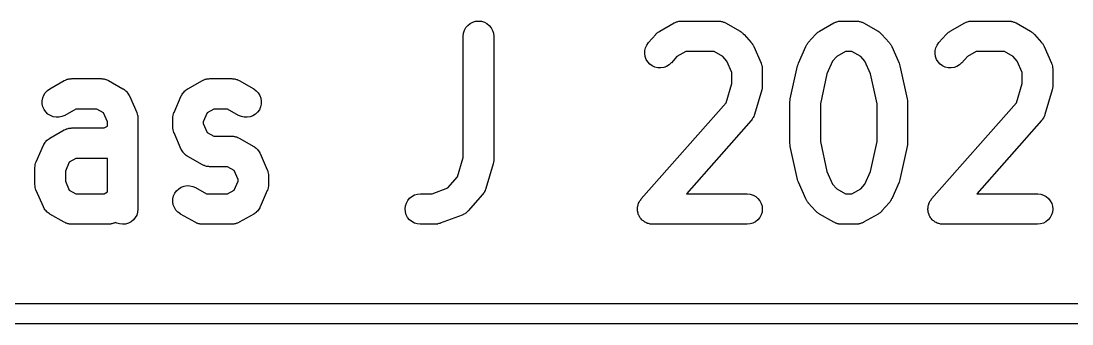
# Model space of a CAD drawing. Extents: x 70 to 232, y -98 to -51.
# Drawn here: x 142.57 to 152.91, y -97.9 to -94.92 of the extents above; entities that cross this region are included whole.
import ezdxf

# ---------------------------------------------------------------- set-up
doc = ezdxf.new("R2010")
doc.units = 0
doc.layers.add('BLACK', color=7, linetype='CONTINUOUS')

msp = doc.modelspace()

# ---------------------------------------------------------------- linework, layer by layer
at = {"layer": 'BLACK', "linetype": 'CONTINUOUS'}
for p, q in [((146.925, -95.0379), (146.934, -95.01)), ((146.934, -95.01), (146.948, -94.9843)), ((146.948, -94.9843), (146.966, -94.9619)), ((146.966, -94.9619), (146.989, -94.9435)), ((146.989, -94.9435), (147.015, -94.93)), ((147.015, -94.93), (147.043, -94.9217)), ((147.043, -94.9217), (147.072, -94.9191)), ((147.072, -94.9191), (147.102, -94.9221)), ((147.102, -94.9221), (147.13, -94.9308)), ((147.13, -94.9308), (147.155, -94.9447)), ((147.155, -94.9447), (147.178, -94.9634)), ((147.178, -94.9634), (147.196, -94.986)), ((147.196, -94.986), (147.21, -95.0119)), ((147.21, -95.0119), (147.219, -95.0399)), ((148.847, -95.0248), (148.855, -95.0195)), ((148.855, -95.0195), (148.997, -94.9385)), ((148.997, -94.9385), (148.999, -94.9375)), ((148.999, -94.9375), (149.007, -94.9343)), ((149.007, -94.9343), (149.014, -94.9304)), ((149.014, -94.9304), (149.02, -94.9285)), ((149.02, -94.9285), (149.026, -94.926)), ((149.026, -94.926), (149.034, -94.9243)), ((149.034, -94.9243), (149.042, -94.9219)), ((149.042, -94.9219), (149.049, -94.9213)), ((149.049, -94.9213), (149.055, -94.92)), ((149.055, -94.92), (149.063, -94.9199)), ((149.063, -94.9199), (149.071, -94.919)), ((149.071, -94.919), (149.429, -94.919)), ((149.429, -94.919), (149.431, -94.9191)), ((149.431, -94.9191), (149.439, -94.92)), ((149.439, -94.92), (149.447, -94.9202)), ((149.447, -94.9202), (149.453, -94.9216)), ((149.453, -94.9216), (149.46, -94.9223)), ((149.46, -94.9223), (149.468, -94.9248)), ((149.468, -94.9248), (149.476, -94.9267)), ((149.476, -94.9267), (149.482, -94.9292)), ((149.482, -94.9292), (149.488, -94.9312)), ((149.488, -94.9312), (149.495, -94.9352)), ((149.495, -94.9352), (149.503, -94.9385)), ((149.503, -94.9385), (149.645, -95.0195)), ((149.645, -95.0195), (149.647, -95.0205)), ((150.419, -95.0248), (150.426, -95.0195)), ((150.426, -95.0195), (150.569, -94.9385)), ((150.569, -94.9385), (150.571, -94.9375)), ((150.571, -94.9375), (150.578, -94.9343)), ((150.578, -94.9343), (150.586, -94.9304)), ((150.586, -94.9304), (150.592, -94.9285)), ((150.592, -94.9285), (150.598, -94.926)), ((150.598, -94.926), (150.606, -94.9243)), ((150.606, -94.9243), (150.614, -94.9219)), ((150.614, -94.9219), (150.62, -94.9213)), ((150.62, -94.9213), (150.626, -94.92)), ((150.626, -94.92), (150.635, -94.9199)), ((150.635, -94.9199), (150.643, -94.919)), ((150.643, -94.919), (150.786, -94.919)), ((150.786, -94.919), (150.788, -94.9191)), ((150.788, -94.9191), (150.796, -94.92)), ((150.796, -94.92), (150.804, -94.9202)), ((150.804, -94.9202), (150.811, -94.9216)), ((150.811, -94.9216), (150.817, -94.9223)), ((150.817, -94.9223), (150.825, -94.9248)), ((150.825, -94.9248), (150.833, -94.9267)), ((150.833, -94.9267), (150.839, -94.9292)), ((150.839, -94.9292), (150.845, -94.9312)), ((150.845, -94.9312), (150.852, -94.9352)), ((150.852, -94.9352), (150.86, -94.9385)), ((150.86, -94.9385), (151.003, -95.0195)), ((151.003, -95.0195), (151.004, -95.0205)), ((151.704, -95.0248), (151.712, -95.0195)), ((151.712, -95.0195), (151.855, -94.9385)), ((151.855, -94.9385), (151.856, -94.9375)), ((151.856, -94.9375), (151.864, -94.9343)), ((151.864, -94.9343), (151.871, -94.9304)), ((151.871, -94.9304), (151.878, -94.9285)), ((151.878, -94.9285), (151.883, -94.926)), ((151.883, -94.926), (151.891, -94.9243)), ((151.891, -94.9243), (151.899, -94.9219)), ((151.899, -94.9219), (151.906, -94.9213)), ((151.906, -94.9213), (151.912, -94.92)), ((151.912, -94.92), (151.92, -94.9199)), ((151.92, -94.9199), (151.929, -94.919)), ((151.929, -94.919), (152.286, -94.919)), ((152.286, -94.919), (152.288, -94.9191)), ((152.288, -94.9191), (152.296, -94.92)), ((152.296, -94.92), (152.304, -94.9202)), ((152.304, -94.9202), (152.311, -94.9216)), ((152.311, -94.9216), (152.317, -94.9223)), ((152.317, -94.9223), (152.325, -94.9248)), ((152.325, -94.9248), (152.333, -94.9267)), ((152.333, -94.9267), (152.339, -94.9292)), ((152.339, -94.9292), (152.345, -94.9312)), ((152.345, -94.9312), (152.352, -94.9352)), ((152.352, -94.9352), (152.36, -94.9385)), ((152.36, -94.9385), (152.503, -95.0195)), ((152.503, -95.0195), (152.504, -95.0205)), ((146.921, -95.067), (146.925, -95.0379)), ((146.921, -95.069), (146.921, -95.067)), ((146.921, -96.2617), (146.921, -95.069)), ((147.219, -95.0399), (147.221, -95.069)), ((147.221, -95.069), (147.221, -96.2833)), ((148.745, -95.1317), (148.816, -95.0508)), ((148.816, -95.0508), (148.817, -95.0492)), ((148.817, -95.0492), (148.824, -95.043)), ((148.824, -95.043), (148.831, -95.0363)), ((148.831, -95.0363), (148.835, -95.0332)), ((148.835, -95.0332), (148.839, -95.0295)), ((148.839, -95.0295), (148.847, -95.0248)), ((149.647, -95.0205), (149.655, -95.0259)), ((149.655, -95.0259), (149.662, -95.0308)), ((149.662, -95.0308), (149.666, -95.0345)), ((149.666, -95.0345), (149.671, -95.0377)), ((149.671, -95.0377), (149.677, -95.0445)), ((149.677, -95.0445), (149.684, -95.0508)), ((149.684, -95.0508), (149.755, -95.1317)), ((150.316, -95.1317), (150.388, -95.0508)), ((150.388, -95.0508), (150.389, -95.0492)), ((150.389, -95.0492), (150.396, -95.043)), ((150.396, -95.043), (150.402, -95.0363)), ((150.402, -95.0363), (150.407, -95.0332)), ((150.407, -95.0332), (150.411, -95.0295)), ((150.411, -95.0295), (150.419, -95.0248)), ((151.004, -95.0205), (151.012, -95.0259)), ((151.012, -95.0259), (151.02, -95.0308)), ((151.02, -95.0308), (151.024, -95.0345)), ((151.024, -95.0345), (151.028, -95.0377)), ((151.028, -95.0377), (151.034, -95.0445)), ((151.034, -95.0445), (151.041, -95.0508)), ((151.041, -95.0508), (151.112, -95.1317)), ((151.602, -95.1317), (151.673, -95.0508)), ((151.673, -95.0508), (151.675, -95.0492)), ((151.675, -95.0492), (151.681, -95.043)), ((151.681, -95.043), (151.688, -95.0363)), ((151.688, -95.0363), (151.692, -95.0332)), ((151.692, -95.0332), (151.696, -95.0295)), ((151.696, -95.0295), (151.704, -95.0248)), ((152.504, -95.0205), (152.512, -95.0259)), ((152.512, -95.0259), (152.52, -95.0308)), ((152.52, -95.0308), (152.524, -95.0345)), ((152.524, -95.0345), (152.528, -95.0377)), ((152.528, -95.0377), (152.534, -95.0445)), ((152.534, -95.0445), (152.541, -95.0508)), ((152.541, -95.0508), (152.612, -95.1317)), ((148.707, -95.2398), (148.709, -95.2105)), ((148.709, -95.2105), (148.715, -95.1821)), ((148.715, -95.1821), (148.728, -95.1554)), ((148.728, -95.1554), (148.745, -95.1317)), ((149.111, -95.219), (149.024, -95.2681)), ((149.389, -95.219), (149.111, -95.219)), ((149.476, -95.2681), (149.389, -95.219)), ((149.755, -95.1317), (149.757, -95.1333)), ((149.757, -95.1333), (149.761, -95.1393)), ((149.761, -95.1393), (149.766, -95.1449)), ((149.766, -95.1449), (149.769, -95.1513)), ((149.769, -95.1513), (149.774, -95.1573)), ((149.774, -95.1573), (149.776, -95.164)), ((149.776, -95.164), (149.78, -95.1704)), ((149.78, -95.1704), (149.852, -95.3323)), ((150.22, -95.3323), (150.291, -95.1704)), ((150.291, -95.1704), (150.292, -95.1685)), ((150.292, -95.1685), (150.296, -95.1621)), ((150.296, -95.1621), (150.299, -95.1554)), ((150.299, -95.1554), (150.303, -95.1495)), ((150.303, -95.1495), (150.307, -95.1432)), ((150.307, -95.1432), (150.312, -95.1377)), ((150.312, -95.1377), (150.316, -95.1317)), ((150.682, -95.219), (150.596, -95.2681)), ((150.746, -95.219), (150.682, -95.219)), ((150.833, -95.2681), (150.746, -95.219)), ((151.112, -95.1317), (151.114, -95.1333)), ((151.114, -95.1333), (151.118, -95.1393)), ((151.118, -95.1393), (151.123, -95.1449)), ((151.123, -95.1449), (151.126, -95.1513)), ((151.126, -95.1513), (151.131, -95.1573)), ((151.131, -95.1573), (151.134, -95.164)), ((151.134, -95.164), (151.137, -95.1704)), ((151.137, -95.1704), (151.209, -95.3323)), ((151.565, -95.2398), (151.566, -95.2105)), ((151.566, -95.2105), (151.572, -95.1821)), ((151.572, -95.1821), (151.585, -95.1554)), ((151.585, -95.1554), (151.602, -95.1317)), ((151.968, -95.219), (151.882, -95.2681)), ((152.246, -95.219), (151.968, -95.219)), ((152.333, -95.2681), (152.246, -95.219)), ((152.612, -95.1317), (152.614, -95.1333)), ((152.614, -95.1333), (152.618, -95.1393)), ((152.618, -95.1393), (152.623, -95.1449)), ((152.623, -95.1449), (152.626, -95.1513)), ((152.626, -95.1513), (152.631, -95.1573)), ((152.631, -95.1573), (152.634, -95.164)), ((152.634, -95.164), (152.637, -95.1704)), ((152.637, -95.1704), (152.709, -95.3323)), ((148.712, -95.2687), (148.707, -95.2398)), ((148.722, -95.2962), (148.712, -95.2687)), ((148.737, -95.3212), (148.722, -95.2962)), ((148.757, -95.3427), (148.737, -95.3212)), ((149.024, -95.2681), (148.97, -95.3302)), ((149.515, -95.3128), (149.476, -95.2681)), ((149.564, -95.4245), (149.515, -95.3128)), ((150.556, -95.3128), (150.5, -95.4397)), ((150.596, -95.2681), (150.556, -95.3128)), ((150.872, -95.3128), (150.833, -95.2681)), ((150.928, -95.4397), (150.872, -95.3128)), ((151.569, -95.2687), (151.565, -95.2398)), ((151.579, -95.2962), (151.569, -95.2687)), ((151.594, -95.3212), (151.579, -95.2962)), ((151.614, -95.3427), (151.594, -95.3212)), ((151.882, -95.2681), (151.827, -95.3302)), ((152.372, -95.3128), (152.333, -95.2681)), ((152.421, -95.4245), (152.372, -95.3128)), ((148.781, -95.36), (148.757, -95.3427)), ((148.807, -95.3724), (148.781, -95.36)), ((148.836, -95.3794), (148.807, -95.3724)), ((148.865, -95.3807), (148.836, -95.3794)), ((148.894, -95.3764), (148.865, -95.3807)), ((148.921, -95.3665), (148.894, -95.3764)), ((148.947, -95.3514), (148.921, -95.3665)), ((148.968, -95.3318), (148.947, -95.3514)), ((148.97, -95.3302), (148.968, -95.3318)), ((149.564, -95.5332), (149.564, -95.4245)), ((149.852, -95.3323), (149.852, -95.3342)), ((149.852, -95.3342), (149.853, -95.335)), ((149.853, -95.335), (149.853, -95.3357)), ((149.853, -95.3357), (149.857, -95.3489)), ((149.857, -95.3489), (149.861, -95.3622)), ((149.861, -95.3622), (149.861, -95.363)), ((149.861, -95.363), (149.861, -95.3637)), ((149.861, -95.3637), (149.863, -95.3775)), ((149.863, -95.3775), (149.864, -95.3913)), ((149.864, -95.3913), (149.864, -95.3921)), ((149.864, -95.3921), (149.864, -95.3929)), ((149.864, -95.3929), (149.864, -95.5548)), ((150.139, -95.6844), (150.211, -95.3605)), ((150.211, -95.3585), (150.216, -95.3455)), ((150.211, -95.3601), (150.211, -95.3585)), ((150.211, -95.3605), (150.211, -95.3601)), ((150.211, -95.3601), (150.211, -95.3601)), ((150.211, -95.3601), (150.211, -95.3601)), ((150.216, -95.3455), (150.22, -95.3323)), ((151.209, -95.3323), (151.209, -95.3327)), ((151.209, -95.3327), (151.209, -95.3327)), ((151.209, -95.3327), (151.209, -95.3327)), ((151.209, -95.3327), (151.209, -95.3342)), ((151.209, -95.3342), (151.214, -95.3474)), ((151.214, -95.3474), (151.218, -95.3605)), ((151.218, -95.3605), (151.289, -95.6844)), ((151.638, -95.36), (151.614, -95.3427)), ((151.664, -95.3724), (151.638, -95.36)), ((151.693, -95.3794), (151.664, -95.3724)), ((151.722, -95.3807), (151.693, -95.3794)), ((151.751, -95.3764), (151.722, -95.3807)), ((151.779, -95.3665), (151.751, -95.3764)), ((151.804, -95.3514), (151.779, -95.3665)), ((151.825, -95.3318), (151.804, -95.3514)), ((151.827, -95.3302), (151.825, -95.3318)), ((152.421, -95.5332), (152.421, -95.4245)), ((152.709, -95.3323), (152.709, -95.3342)), ((152.709, -95.3342), (152.71, -95.335)), ((152.71, -95.335), (152.71, -95.3357)), ((152.71, -95.3357), (152.714, -95.3489)), ((152.714, -95.3489), (152.718, -95.3622)), ((152.718, -95.3622), (152.718, -95.363)), ((152.718, -95.363), (152.719, -95.3637)), ((152.719, -95.3637), (152.72, -95.3775)), ((152.72, -95.3775), (152.721, -95.3913)), ((152.721, -95.3913), (152.721, -95.3921)), ((152.721, -95.3921), (152.721, -95.3929)), ((152.721, -95.3929), (152.721, -95.5548)), ((142.855, -95.5862), (142.997, -95.5052)), ((142.997, -95.5052), (142.999, -95.5042)), ((142.999, -95.5042), (143.007, -95.5009)), ((143.007, -95.5009), (143.014, -95.497)), ((143.014, -95.497), (143.02, -95.4952)), ((143.02, -95.4952), (143.026, -95.4927)), ((143.026, -95.4927), (143.034, -95.491)), ((143.034, -95.491), (143.042, -95.4886)), ((143.042, -95.4886), (143.049, -95.4879)), ((143.049, -95.4879), (143.055, -95.4866)), ((143.055, -95.4866), (143.063, -95.4865)), ((143.063, -95.4865), (143.071, -95.4857)), ((143.071, -95.4857), (143.357, -95.4857)), ((143.357, -95.4857), (143.359, -95.4857)), ((143.359, -95.4857), (143.367, -95.4867)), ((143.367, -95.4867), (143.376, -95.4869)), ((143.376, -95.4869), (143.382, -95.4883)), ((143.382, -95.4883), (143.388, -95.489)), ((143.388, -95.489), (143.396, -95.4915)), ((143.396, -95.4915), (143.404, -95.4933)), ((143.404, -95.4933), (143.41, -95.4959)), ((143.41, -95.4959), (143.416, -95.4978)), ((143.416, -95.4978), (143.424, -95.5018)), ((143.424, -95.5018), (143.431, -95.5052)), ((143.431, -95.5052), (143.574, -95.5862)), ((144.212, -95.5862), (144.355, -95.5052)), ((144.355, -95.5052), (144.356, -95.5042)), ((144.356, -95.5042), (144.364, -95.5009)), ((144.364, -95.5009), (144.371, -95.497)), ((144.371, -95.497), (144.378, -95.4952)), ((144.378, -95.4952), (144.383, -95.4927)), ((144.383, -95.4927), (144.391, -95.491)), ((144.391, -95.491), (144.399, -95.4886)), ((144.399, -95.4886), (144.406, -95.4879)), ((144.406, -95.4879), (144.412, -95.4866)), ((144.412, -95.4866), (144.42, -95.4865)), ((144.42, -95.4865), (144.429, -95.4857)), ((144.429, -95.4857), (144.643, -95.4857)), ((144.643, -95.4857), (144.645, -95.4857)), ((144.645, -95.4857), (144.653, -95.4867)), ((144.653, -95.4867), (144.661, -95.4869)), ((144.661, -95.4869), (144.668, -95.4883)), ((144.668, -95.4883), (144.674, -95.489)), ((144.674, -95.489), (144.682, -95.4915)), ((144.682, -95.4915), (144.69, -95.4933)), ((144.69, -95.4933), (144.696, -95.4959)), ((144.696, -95.4959), (144.702, -95.4978)), ((144.702, -95.4978), (144.709, -95.5018)), ((144.709, -95.5018), (144.717, -95.5052)), ((144.717, -95.5052), (144.86, -95.5862)), ((149.508, -95.7233), (149.564, -95.5332)), ((150.5, -95.4397), (150.436, -95.733)), ((150.993, -95.733), (150.928, -95.4397)), ((152.365, -95.7233), (152.421, -95.5332)), ((142.795, -95.6489), (142.81, -95.6242)), ((142.81, -95.6242), (142.831, -95.603)), ((142.831, -95.603), (142.855, -95.5862)), ((143.574, -95.5862), (143.576, -95.5872)), ((143.576, -95.5872), (143.578, -95.5889)), ((143.578, -95.5889), (143.581, -95.5903)), ((143.581, -95.5903), (143.59, -95.5975)), ((143.59, -95.5975), (143.599, -95.6044)), ((143.599, -95.6044), (143.601, -95.6066)), ((143.601, -95.6066), (143.604, -95.6084)), ((143.604, -95.6084), (143.611, -95.6173)), ((143.611, -95.6173), (143.619, -95.6258)), ((143.619, -95.6258), (143.621, -95.6284)), ((143.621, -95.6284), (143.623, -95.6306)), ((143.623, -95.6306), (143.629, -95.6408)), ((144.152, -95.6489), (144.158, -95.639)), ((144.158, -95.639), (144.164, -95.6289)), ((144.164, -95.6289), (144.166, -95.6267)), ((144.166, -95.6267), (144.168, -95.6242)), ((144.168, -95.6242), (144.176, -95.6157)), ((144.176, -95.6157), (144.183, -95.607)), ((144.183, -95.607), (144.186, -95.6052)), ((144.186, -95.6052), (144.188, -95.603)), ((144.188, -95.603), (144.197, -95.5963)), ((144.197, -95.5963), (144.207, -95.5892)), ((144.207, -95.5892), (144.209, -95.5879)), ((144.209, -95.5879), (144.212, -95.5862)), ((144.86, -95.5862), (144.861, -95.5872)), ((144.861, -95.5872), (144.885, -95.6044)), ((144.885, -95.6044), (144.905, -95.6258)), ((144.905, -95.6258), (144.92, -95.6508)), ((149.858, -95.5971), (149.787, -95.8399)), ((149.859, -95.5914), (149.858, -95.5971)), ((149.861, -95.5859), (149.859, -95.5914)), ((149.862, -95.5771), (149.861, -95.5859)), ((149.864, -95.5683), (149.862, -95.5771)), ((149.864, -95.5548), (149.864, -95.5569)), ((149.864, -95.5569), (149.864, -95.5626)), ((149.864, -95.5626), (149.864, -95.5683)), ((152.715, -95.5971), (152.644, -95.8399)), ((152.716, -95.5914), (152.715, -95.5971)), ((152.718, -95.5859), (152.716, -95.5914)), ((152.719, -95.5771), (152.718, -95.5859)), ((152.721, -95.5683), (152.719, -95.5771)), ((152.721, -95.5548), (152.721, -95.5569)), ((152.721, -95.5569), (152.721, -95.5626)), ((152.721, -95.5626), (152.721, -95.5683)), ((142.779, -95.705), (142.784, -95.6762)), ((142.78, -95.7343), (142.779, -95.705)), ((142.786, -95.7629), (142.78, -95.7343)), ((142.784, -95.6762), (142.795, -95.6489)), ((143.629, -95.6408), (143.635, -95.6508)), ((143.635, -95.6508), (143.636, -95.6535)), ((143.636, -95.6535), (143.637, -95.6561)), ((143.637, -95.6561), (143.709, -95.818)), ((144.077, -95.818), (144.148, -95.6561)), ((144.148, -95.6561), (144.149, -95.6542)), ((144.149, -95.6542), (144.151, -95.6517)), ((144.151, -95.6517), (144.152, -95.6489)), ((144.92, -95.6508), (144.931, -95.6782)), ((144.934, -95.7363), (144.928, -95.7649)), ((144.931, -95.6782), (144.935, -95.7071)), ((144.935, -95.7071), (144.934, -95.7363)), ((148.673, -96.6698), (149.508, -95.7233)), ((150.136, -95.7134), (150.137, -95.6994)), ((150.136, -95.714), (150.136, -95.7134)), ((150.136, -95.7146), (150.136, -95.714)), ((150.136, -95.7167), (150.136, -95.7146)), ((150.136, -96.1214), (150.136, -95.7167)), ((150.137, -95.6994), (150.139, -95.6855)), ((150.139, -95.6849), (150.139, -95.6844)), ((150.139, -95.6855), (150.139, -95.6849)), ((150.436, -95.733), (150.436, -96.1051)), ((150.993, -96.1051), (150.993, -95.733)), ((151.289, -95.6844), (151.29, -95.6864)), ((151.29, -95.6864), (151.29, -95.687)), ((151.29, -95.687), (151.29, -95.6875)), ((151.29, -95.6875), (151.291, -95.7015)), ((151.291, -95.7015), (151.293, -95.7155)), ((151.293, -95.7155), (151.293, -95.7161)), ((151.293, -95.7161), (151.293, -95.7167)), ((151.293, -95.7167), (151.293, -96.1214)), ((151.53, -96.6698), (152.365, -95.7233)), ((142.798, -95.7897), (142.786, -95.7629)), ((142.814, -95.8138), (142.798, -95.7897)), ((142.835, -95.8341), (142.814, -95.8138)), ((142.86, -95.85), (142.835, -95.8341)), ((143.111, -95.7857), (143.003, -95.8472)), ((143.318, -95.7857), (143.111, -95.7857)), ((143.383, -95.8227), (143.318, -95.7857)), ((143.421, -95.9102), (143.383, -95.8227)), ((143.709, -95.818), (143.709, -95.8199)), ((143.709, -95.8199), (143.71, -95.8207)), ((143.71, -95.8207), (143.71, -95.8214)), ((143.71, -95.8214), (143.714, -95.8347)), ((143.714, -95.8347), (143.718, -95.8479)), ((144.068, -95.8458), (144.072, -95.8326)), ((144.068, -95.8466), (144.068, -95.8458)), ((144.068, -95.8474), (144.068, -95.8466)), ((144.072, -95.8326), (144.076, -95.8195)), ((144.076, -95.8195), (144.077, -95.8188)), ((144.077, -95.8188), (144.077, -95.818)), ((144.403, -95.8227), (144.364, -95.9102)), ((144.468, -95.7857), (144.403, -95.8227)), ((144.603, -95.7857), (144.468, -95.7857)), ((144.712, -95.8472), (144.603, -95.7857)), ((144.877, -95.8354), (144.853, -95.851)), ((144.899, -95.8153), (144.877, -95.8354)), ((144.916, -95.7915), (144.899, -95.8153)), ((144.928, -95.7649), (144.916, -95.7915)), ((149.785, -95.8465), (149.78, -95.8577)), ((149.786, -95.8419), (149.785, -95.8442)), ((149.785, -95.8442), (149.785, -95.8465)), ((149.787, -95.8399), (149.786, -95.8419)), ((152.642, -95.8465), (152.637, -95.8577)), ((152.643, -95.8419), (152.642, -95.8442)), ((152.642, -95.8442), (152.642, -95.8465)), ((152.644, -95.8399), (152.643, -95.8419)), ((142.887, -95.8608), (142.86, -95.85)), ((142.916, -95.8661), (142.887, -95.8608)), ((142.945, -95.8657), (142.916, -95.8661)), ((142.974, -95.8597), (142.945, -95.8657)), ((143.001, -95.8482), (142.974, -95.8597)), ((143.003, -95.8472), (143.001, -95.8482)), ((143.421, -95.9531), (143.421, -95.9102)), ((143.718, -95.8479), (143.718, -95.8487)), ((143.718, -95.8487), (143.719, -95.8494)), ((143.719, -95.8494), (143.72, -95.8632)), ((143.72, -95.8632), (143.721, -95.877)), ((143.721, -95.877), (143.721, -95.8778)), ((143.721, -95.8778), (143.721, -95.8786)), ((143.721, -95.8786), (143.721, -96.769)), ((144.064, -95.8749), (144.066, -95.8611)), ((144.064, -95.8757), (144.064, -95.8749)), ((144.064, -95.8765), (144.064, -95.8757)), ((144.064, -95.8786), (144.064, -95.8765)), ((144.064, -95.9595), (144.064, -95.8786)), ((144.066, -95.8611), (144.068, -95.8474)), ((144.364, -95.9102), (144.364, -95.9279)), ((144.364, -95.9279), (144.403, -96.0154)), ((144.739, -95.859), (144.712, -95.8472)), ((144.767, -95.8655), (144.739, -95.859)), ((144.796, -95.8663), (144.767, -95.8655)), ((144.825, -95.8614), (144.796, -95.8663)), ((144.853, -95.851), (144.825, -95.8614)), ((149.755, -95.8969), (149.118, -96.619)), ((149.757, -95.8949), (149.755, -95.8969)), ((149.758, -95.8932), (149.757, -95.8949)), ((149.765, -95.8831), (149.758, -95.8932)), ((149.772, -95.8731), (149.765, -95.8831)), ((149.773, -95.8709), (149.772, -95.8731)), ((149.775, -95.8689), (149.773, -95.8709)), ((149.78, -95.8577), (149.775, -95.8689)), ((152.612, -95.8969), (151.975, -96.619)), ((152.614, -95.8949), (152.612, -95.8969)), ((152.616, -95.8932), (152.614, -95.8949)), ((152.622, -95.8831), (152.616, -95.8932)), ((152.63, -95.8731), (152.622, -95.8831)), ((152.631, -95.8709), (152.63, -95.8731)), ((152.632, -95.8689), (152.631, -95.8709)), ((152.637, -95.8577), (152.632, -95.8689)), ((142.855, -96.0719), (142.997, -95.9909)), ((142.997, -95.9909), (142.999, -95.9899)), ((142.999, -95.9899), (143.007, -95.9866)), ((143.007, -95.9866), (143.014, -95.9827)), ((143.014, -95.9827), (143.02, -95.9809)), ((143.02, -95.9809), (143.026, -95.9784)), ((143.026, -95.9784), (143.034, -95.9767)), ((143.034, -95.9767), (143.042, -95.9743)), ((143.042, -95.9743), (143.049, -95.9737)), ((143.049, -95.9737), (143.055, -95.9723)), ((143.055, -95.9723), (143.063, -95.9722)), ((143.063, -95.9722), (143.071, -95.9714)), ((143.071, -95.9714), (143.389, -95.9714)), ((143.389, -95.9714), (143.421, -95.9531)), ((144.064, -95.9603), (144.064, -95.9595)), ((144.064, -95.9611), (144.064, -95.9603)), ((144.066, -95.9749), (144.064, -95.9611)), ((144.067, -95.9887), (144.066, -95.9749)), ((144.067, -95.9894), (144.067, -95.9887)), ((144.067, -95.9902), (144.067, -95.9894)), ((144.072, -96.0034), (144.067, -95.9902)), ((144.076, -96.0167), (144.072, -96.0034)), ((144.076, -96.0174), (144.076, -96.0167)), ((144.076, -96.0181), (144.076, -96.0174)), ((144.077, -96.0201), (144.076, -96.0181)), ((144.148, -96.182), (144.077, -96.0201)), ((144.403, -96.0154), (144.468, -96.0524)), ((144.468, -96.0524), (144.643, -96.0524)), ((144.643, -96.0524), (144.645, -96.0524)), ((144.645, -96.0524), (144.653, -96.0533)), ((144.653, -96.0533), (144.661, -96.0535)), ((144.661, -96.0535), (144.668, -96.0549)), ((142.72, -96.3037), (142.791, -96.1418)), ((142.791, -96.1418), (142.792, -96.1399)), ((142.792, -96.1399), (142.794, -96.1374)), ((142.794, -96.1374), (142.795, -96.1346)), ((142.795, -96.1346), (142.801, -96.1247)), ((142.801, -96.1247), (142.807, -96.1146)), ((142.807, -96.1146), (142.809, -96.1124)), ((142.809, -96.1124), (142.81, -96.1099)), ((142.81, -96.1099), (142.819, -96.1014)), ((142.819, -96.1014), (142.826, -96.0927)), ((142.826, -96.0927), (142.829, -96.0909)), ((142.829, -96.0909), (142.831, -96.0887)), ((142.831, -96.0887), (142.84, -96.082)), ((142.84, -96.082), (142.85, -96.0749)), ((142.85, -96.0749), (142.852, -96.0736)), ((142.852, -96.0736), (142.855, -96.0719)), ((144.668, -96.0549), (144.674, -96.0557)), ((144.674, -96.0557), (144.682, -96.0582)), ((144.682, -96.0582), (144.69, -96.06)), ((144.69, -96.06), (144.696, -96.0626)), ((144.696, -96.0626), (144.702, -96.0645)), ((144.702, -96.0645), (144.709, -96.0685)), ((144.709, -96.0685), (144.717, -96.0719)), ((144.717, -96.0719), (144.86, -96.1528)), ((144.86, -96.1528), (144.861, -96.1539)), ((144.861, -96.1539), (144.864, -96.1556)), ((144.864, -96.1556), (144.867, -96.157)), ((144.867, -96.157), (144.876, -96.1642)), ((150.136, -96.122), (150.136, -96.1214)), ((150.136, -96.1226), (150.136, -96.122)), ((150.137, -96.1366), (150.136, -96.1226)), ((150.139, -96.1506), (150.137, -96.1366)), ((150.139, -96.1511), (150.139, -96.1506)), ((150.139, -96.1517), (150.139, -96.1511)), ((150.139, -96.1537), (150.139, -96.1517)), ((150.211, -96.4775), (150.139, -96.1537)), ((150.436, -96.1051), (150.5, -96.3984)), ((150.928, -96.3983), (150.993, -96.1051)), ((151.289, -96.1537), (151.218, -96.4775)), ((151.29, -96.1526), (151.289, -96.1532)), ((151.289, -96.1532), (151.289, -96.1537)), ((151.291, -96.1387), (151.29, -96.1526)), ((151.293, -96.1247), (151.291, -96.1387)), ((151.293, -96.1214), (151.293, -96.1235)), ((151.293, -96.1235), (151.293, -96.1241)), ((151.293, -96.1241), (151.293, -96.1247)), ((144.15, -96.1846), (144.148, -96.182)), ((144.151, -96.1873), (144.15, -96.1846)), ((144.157, -96.1973), (144.151, -96.1873)), ((144.163, -96.2075), (144.157, -96.1973)), ((144.165, -96.2097), (144.163, -96.2075)), ((144.166, -96.2122), (144.165, -96.2097)), ((144.174, -96.2208), (144.166, -96.2122)), ((144.182, -96.2297), (144.174, -96.2208)), ((144.184, -96.2315), (144.182, -96.2297)), ((144.186, -96.2337), (144.184, -96.2315)), ((144.196, -96.2406), (144.186, -96.2337)), ((144.205, -96.2478), (144.196, -96.2406)), ((144.208, -96.2491), (144.205, -96.2478)), ((144.21, -96.2509), (144.208, -96.2491)), ((144.212, -96.2519), (144.21, -96.2509)), ((144.355, -96.3329), (144.212, -96.2519)), ((144.876, -96.1642), (144.885, -96.1711)), ((144.885, -96.1711), (144.887, -96.1732)), ((144.887, -96.1732), (144.89, -96.1751)), ((144.89, -96.1751), (144.897, -96.1839)), ((144.897, -96.1839), (144.905, -96.1925)), ((144.905, -96.1925), (144.907, -96.195)), ((144.907, -96.195), (144.909, -96.1973)), ((144.909, -96.1973), (144.914, -96.2075)), ((144.914, -96.2075), (144.92, -96.2174)), ((144.92, -96.2174), (144.921, -96.2202)), ((144.921, -96.2202), (144.923, -96.2228)), ((144.923, -96.2228), (144.994, -96.3847)), ((142.707, -96.3606), (142.709, -96.3468)), ((142.707, -96.3614), (142.707, -96.3606)), ((142.707, -96.3622), (142.707, -96.3614)), ((142.707, -96.3643), (142.707, -96.3622)), ((142.709, -96.3468), (142.71, -96.3331)), ((142.71, -96.3331), (142.711, -96.3323)), ((142.711, -96.3315), (142.715, -96.3184)), ((142.711, -96.3323), (142.711, -96.3315)), ((142.715, -96.3184), (142.719, -96.3052)), ((142.719, -96.3052), (142.72, -96.3045)), ((142.72, -96.3045), (142.72, -96.3037)), ((143.046, -96.3084), (143.007, -96.3959)), ((143.111, -96.2714), (143.046, -96.3084)), ((143.421, -96.2714), (143.111, -96.2714)), ((143.421, -96.6007), (143.421, -96.2714)), ((144.362, -96.3363), (144.355, -96.3329)), ((144.369, -96.3402), (144.362, -96.3363)), ((144.376, -96.3422), (144.369, -96.3402)), ((144.381, -96.3448), (144.376, -96.3422)), ((144.389, -96.3466), (144.381, -96.3448)), ((144.397, -96.3491), (144.389, -96.3466)), ((144.404, -96.3498), (144.397, -96.3491)), ((144.41, -96.3512), (144.404, -96.3498)), ((144.418, -96.3514), (144.41, -96.3512)), ((144.426, -96.3524), (144.418, -96.3514)), ((144.429, -96.3524), (144.426, -96.3524)), ((144.603, -96.3524), (144.429, -96.3524)), ((144.669, -96.3893), (144.603, -96.3524)), ((146.865, -96.4519), (146.921, -96.2617)), ((147.215, -96.3257), (147.144, -96.5685)), ((147.216, -96.32), (147.215, -96.3257)), ((147.218, -96.3145), (147.216, -96.32)), ((147.219, -96.3057), (147.218, -96.3145)), ((147.221, -96.2969), (147.219, -96.3057)), ((147.221, -96.2833), (147.221, -96.2854)), ((147.221, -96.2854), (147.221, -96.2911)), ((147.221, -96.2911), (147.221, -96.2969)), ((142.707, -96.5262), (142.707, -96.3643)), ((143.007, -96.3959), (143.007, -96.4946)), ((144.707, -96.4769), (144.669, -96.3893)), ((144.994, -96.3847), (144.995, -96.3866)), ((144.995, -96.3866), (144.995, -96.3874)), ((144.995, -96.3874), (144.996, -96.3881)), ((144.996, -96.3881), (145, -96.4014)), ((145, -96.4014), (145.004, -96.4145)), ((145.004, -96.4145), (145.004, -96.4153)), ((145.004, -96.4153), (145.004, -96.4161)), ((145.004, -96.4161), (145.006, -96.4299)), ((145.006, -96.4299), (145.007, -96.4437)), ((145.007, -96.4437), (145.007, -96.4444)), ((145.007, -96.4444), (145.007, -96.4452)), ((145.007, -96.4452), (145.007, -96.5262)), ((146.769, -96.5609), (146.865, -96.4519)), ((150.5, -96.3984), (150.556, -96.5253)), ((150.872, -96.5253), (150.928, -96.3983)), ((142.707, -96.527), (142.707, -96.5262)), ((142.707, -96.5278), (142.707, -96.527)), ((142.709, -96.5415), (142.707, -96.5278)), ((142.71, -96.5553), (142.709, -96.5415)), ((142.71, -96.5561), (142.71, -96.5553)), ((142.71, -96.5569), (142.71, -96.5561)), ((142.714, -96.5701), (142.71, -96.5569)), ((142.718, -96.5834), (142.714, -96.5701)), ((143.007, -96.4946), (143.046, -96.5821)), ((144.101, -96.5894), (144.123, -96.5694)), ((144.123, -96.5694), (144.147, -96.5538)), ((144.147, -96.5538), (144.175, -96.5434)), ((144.175, -96.5434), (144.204, -96.5385)), ((144.204, -96.5385), (144.233, -96.5393)), ((144.233, -96.5393), (144.261, -96.5457)), ((144.261, -96.5457), (144.288, -96.5576)), ((144.288, -96.5576), (144.397, -96.619)), ((144.669, -96.5821), (144.707, -96.4946)), ((144.707, -96.4946), (144.707, -96.4769)), ((145.004, -96.5589), (144.999, -96.5721)), ((145.005, -96.5436), (145.004, -96.5574)), ((145.004, -96.5574), (145.004, -96.5581)), ((145.004, -96.5581), (145.004, -96.5589)), ((145.007, -96.5299), (145.005, -96.5436)), ((145.007, -96.5262), (145.007, -96.5283)), ((145.007, -96.5283), (145.007, -96.5291)), ((145.007, -96.5291), (145.007, -96.5299)), ((146.615, -96.619), (146.769, -96.5609)), ((147.143, -96.5705), (147.142, -96.5727)), ((147.144, -96.5685), (147.143, -96.5705)), ((150.215, -96.4907), (150.211, -96.4775)), ((150.219, -96.5039), (150.215, -96.4907)), ((150.22, -96.5054), (150.219, -96.5039)), ((150.22, -96.5058), (150.22, -96.5054)), ((150.22, -96.5054), (150.22, -96.5054)), ((150.22, -96.5054), (150.22, -96.5054)), ((150.291, -96.6677), (150.22, -96.5058)), ((150.556, -96.5253), (150.596, -96.57)), ((150.596, -96.57), (150.682, -96.619)), ((150.746, -96.619), (150.833, -96.57)), ((150.833, -96.57), (150.872, -96.5253)), ((151.209, -96.5058), (151.137, -96.6677)), ((151.213, -96.4926), (151.209, -96.5058)), ((151.217, -96.4796), (151.213, -96.4926)), ((151.218, -96.478), (151.217, -96.4796)), ((151.218, -96.4775), (151.218, -96.478)), ((151.218, -96.478), (151.218, -96.478)), ((151.218, -96.478), (151.218, -96.478)), ((142.719, -96.5841), (142.718, -96.5834)), ((142.719, -96.5848), (142.719, -96.5841)), ((142.72, -96.5867), (142.719, -96.5848)), ((142.791, -96.7486), (142.72, -96.5867)), ((143.046, -96.5821), (143.111, -96.619)), ((143.111, -96.619), (143.389, -96.619)), ((143.389, -96.619), (143.421, -96.6007)), ((144.065, -96.6977), (144.066, -96.6684)), ((144.066, -96.6684), (144.072, -96.6399)), ((144.072, -96.6399), (144.084, -96.6132)), ((144.084, -96.6132), (144.101, -96.5894)), ((144.397, -96.619), (144.603, -96.619)), ((144.603, -96.619), (144.669, -96.5821)), ((144.994, -96.5867), (144.923, -96.7486)), ((144.995, -96.586), (144.994, -96.5867)), ((144.999, -96.5721), (144.995, -96.5853)), ((144.995, -96.5853), (144.995, -96.586)), ((146.376, -96.6852), (146.394, -96.6626)), ((146.394, -96.6626), (146.417, -96.6441)), ((146.417, -96.6441), (146.443, -96.6304)), ((146.443, -96.6304), (146.471, -96.6219)), ((146.471, -96.6219), (146.5, -96.619)), ((146.5, -96.619), (146.615, -96.619)), ((147.112, -96.6254), (146.97, -96.7873)), ((147.114, -96.6235), (147.112, -96.6254)), ((147.116, -96.6218), (147.114, -96.6235)), ((147.122, -96.6116), (147.116, -96.6218)), ((147.13, -96.6017), (147.122, -96.6116)), ((147.131, -96.5995), (147.13, -96.6017)), ((147.132, -96.5975), (147.131, -96.5995)), ((147.137, -96.5862), (147.132, -96.5975)), ((147.142, -96.5751), (147.137, -96.5862)), ((147.142, -96.5727), (147.142, -96.5751)), ((148.668, -96.6777), (148.673, -96.6698)), ((149.118, -96.619), (149.714, -96.619)), ((149.714, -96.619), (149.716, -96.6191)), ((149.716, -96.6191), (149.745, -96.6223)), ((149.745, -96.6223), (149.773, -96.6312)), ((149.773, -96.6312), (149.799, -96.6453)), ((149.799, -96.6453), (149.821, -96.6641)), ((149.821, -96.6641), (149.84, -96.6869)), ((150.295, -96.6741), (150.291, -96.6677)), ((150.298, -96.6808), (150.295, -96.6741)), ((150.682, -96.619), (150.746, -96.619)), ((151.136, -96.6696), (151.133, -96.676)), ((151.137, -96.6677), (151.136, -96.6696)), ((151.525, -96.6777), (151.53, -96.6698)), ((151.975, -96.619), (152.571, -96.619)), ((152.571, -96.619), (152.574, -96.6191)), ((152.574, -96.6191), (152.603, -96.6223)), ((152.603, -96.6223), (152.631, -96.6312)), ((152.631, -96.6312), (152.656, -96.6453)), ((152.656, -96.6453), (152.679, -96.6641)), ((152.679, -96.6641), (152.697, -96.6869)), ((142.793, -96.7512), (142.791, -96.7486)), ((142.794, -96.754), (142.793, -96.7512)), ((142.8, -96.764), (142.794, -96.754)), ((142.806, -96.7741), (142.8, -96.764)), ((142.808, -96.7764), (142.806, -96.7741)), ((142.809, -96.7789), (142.808, -96.7764)), ((143.721, -96.7711), (143.718, -96.8002)), ((143.721, -96.769), (143.721, -96.7711)), ((144.069, -96.7266), (144.065, -96.6977)), ((144.08, -96.754), (144.069, -96.7266)), ((144.095, -96.7789), (144.08, -96.754)), ((144.907, -96.7759), (144.905, -96.7781)), ((144.913, -96.7657), (144.907, -96.7759)), ((144.92, -96.7559), (144.913, -96.7657)), ((144.921, -96.7531), (144.92, -96.7559)), ((144.922, -96.7505), (144.921, -96.7531)), ((144.923, -96.7486), (144.922, -96.7505)), ((146.35, -96.768), (146.353, -96.7389)), ((146.353, -96.7972), (146.35, -96.768)), ((146.353, -96.7389), (146.362, -96.7109)), ((146.362, -96.7109), (146.376, -96.6852)), ((148.636, -96.768), (148.637, -96.7583)), ((148.636, -96.7729), (148.636, -96.768)), ((148.636, -96.7779), (148.636, -96.7729)), ((148.637, -96.7486), (148.638, -96.7438)), ((148.637, -96.7583), (148.637, -96.7486)), ((148.638, -96.7438), (148.639, -96.7389)), ((148.639, -96.7389), (148.642, -96.7296)), ((148.642, -96.7296), (148.644, -96.7202)), ((148.644, -96.7202), (148.646, -96.7156)), ((148.646, -96.7156), (148.647, -96.7109)), ((148.647, -96.7109), (148.652, -96.7024)), ((148.652, -96.7024), (148.656, -96.6935)), ((148.656, -96.6935), (148.659, -96.6895)), ((148.659, -96.6895), (148.661, -96.6852)), ((148.661, -96.6852), (148.668, -96.6777)), ((149.84, -96.6869), (149.853, -96.7129)), ((149.853, -96.7129), (149.862, -96.7409)), ((149.864, -96.7701), (149.861, -96.7992)), ((149.862, -96.7409), (149.864, -96.7701)), ((150.302, -96.6868), (150.298, -96.6808)), ((150.306, -96.6932), (150.302, -96.6868)), ((150.31, -96.6988), (150.306, -96.6932)), ((150.315, -96.7048), (150.31, -96.6988)), ((150.316, -96.7064), (150.315, -96.7048)), ((150.388, -96.7873), (150.316, -96.7064)), ((151.112, -96.7064), (151.041, -96.7873)), ((151.117, -96.7004), (151.112, -96.7064)), ((151.122, -96.6949), (151.117, -96.7004)), ((151.125, -96.6886), (151.122, -96.6949)), ((151.13, -96.6826), (151.125, -96.6886)), ((151.133, -96.676), (151.13, -96.6826)), ((151.493, -96.768), (151.494, -96.7583)), ((151.493, -96.7729), (151.493, -96.768)), ((151.493, -96.7779), (151.493, -96.7729)), ((151.494, -96.7486), (151.495, -96.7438)), ((151.494, -96.7583), (151.494, -96.7486)), ((151.495, -96.7438), (151.496, -96.7389)), ((151.496, -96.7389), (151.499, -96.7296)), ((151.499, -96.7296), (151.501, -96.7202)), ((151.501, -96.7202), (151.503, -96.7156)), ((151.503, -96.7156), (151.505, -96.7109)), ((151.505, -96.7109), (151.509, -96.7024)), ((151.509, -96.7024), (151.513, -96.6935)), ((151.513, -96.6935), (151.516, -96.6895)), ((151.516, -96.6895), (151.519, -96.6852)), ((151.519, -96.6852), (151.525, -96.6777)), ((152.697, -96.6869), (152.711, -96.7129)), ((152.711, -96.7129), (152.719, -96.7409)), ((152.721, -96.7701), (152.718, -96.7992)), ((152.719, -96.7409), (152.721, -96.7701)), ((142.817, -96.7875), (142.809, -96.7789)), ((142.825, -96.7964), (142.817, -96.7875)), ((142.827, -96.7982), (142.825, -96.7964)), ((142.829, -96.8004), (142.827, -96.7982)), ((142.839, -96.8072), (142.829, -96.8004)), ((142.848, -96.8145), (142.839, -96.8072)), ((142.85, -96.8158), (142.848, -96.8145)), ((142.853, -96.8176), (142.85, -96.8158)), ((142.855, -96.8186), (142.853, -96.8176)), ((142.997, -96.8995), (142.855, -96.8186)), ((143.676, -96.8762), (143.654, -96.8946)), ((143.695, -96.8538), (143.676, -96.8762)), ((143.709, -96.8281), (143.695, -96.8538)), ((143.718, -96.8002), (143.709, -96.8281)), ((144.115, -96.8004), (144.095, -96.7789)), ((144.139, -96.8176), (144.115, -96.8004)), ((144.14, -96.8186), (144.139, -96.8176)), ((144.283, -96.8995), (144.14, -96.8186)), ((144.86, -96.8186), (144.717, -96.8995)), ((144.862, -96.8169), (144.86, -96.8186)), ((144.865, -96.8156), (144.862, -96.8169)), ((144.874, -96.8085), (144.865, -96.8156)), ((144.884, -96.8017), (144.874, -96.8085)), ((144.886, -96.7996), (144.884, -96.8017)), ((144.888, -96.7978), (144.886, -96.7996)), ((144.896, -96.789), (144.888, -96.7978)), ((144.904, -96.7806), (144.896, -96.789)), ((144.905, -96.7781), (144.904, -96.7806)), ((146.361, -96.8252), (146.353, -96.7972)), ((146.374, -96.8512), (146.361, -96.8252)), ((146.393, -96.874), (146.374, -96.8512)), ((146.415, -96.8928), (146.393, -96.874)), ((146.91, -96.8284), (146.696, -96.9094)), ((146.916, -96.8257), (146.91, -96.8284)), ((146.921, -96.8236), (146.916, -96.8257)), ((146.929, -96.8192), (146.921, -96.8236)), ((146.936, -96.8154), (146.929, -96.8192)), ((146.941, -96.8117), (146.936, -96.8154)), ((146.947, -96.8086), (146.941, -96.8117)), ((146.953, -96.8028), (146.947, -96.8086)), ((146.96, -96.7976), (146.953, -96.8028)), ((146.964, -96.793), (146.96, -96.7976)), ((146.968, -96.7889), (146.964, -96.793)), ((146.97, -96.7873), (146.968, -96.7889)), ((148.637, -96.7875), (148.636, -96.7779)), ((148.638, -96.7972), (148.637, -96.7875)), ((148.64, -96.8019), (148.638, -96.7972)), ((148.641, -96.8068), (148.64, -96.8019)), ((148.644, -96.8159), (148.641, -96.8068)), ((148.647, -96.8252), (148.644, -96.8159)), ((148.649, -96.8296), (148.647, -96.8252)), ((148.651, -96.8343), (148.649, -96.8296)), ((148.656, -96.8426), (148.651, -96.8343)), ((148.66, -96.8512), (148.656, -96.8426)), ((148.663, -96.855), (148.66, -96.8512)), ((148.666, -96.8593), (148.663, -96.855)), ((148.672, -96.8664), (148.666, -96.8593)), ((148.679, -96.874), (148.672, -96.8664)), ((148.682, -96.8772), (148.679, -96.874)), ((148.686, -96.8808), (148.682, -96.8772)), ((148.694, -96.8866), (148.686, -96.8808)), ((149.82, -96.8755), (149.797, -96.894)), ((149.839, -96.8529), (149.82, -96.8755)), ((149.853, -96.8272), (149.839, -96.8529)), ((149.861, -96.7992), (149.853, -96.8272)), ((150.394, -96.7936), (150.388, -96.7873)), ((150.401, -96.8004), (150.394, -96.7936)), ((150.405, -96.8036), (150.401, -96.8004)), ((150.409, -96.8073), (150.405, -96.8036)), ((150.417, -96.8122), (150.409, -96.8073)), ((150.424, -96.8176), (150.417, -96.8122)), ((150.426, -96.8186), (150.424, -96.8176)), ((150.569, -96.8995), (150.426, -96.8186)), ((151.003, -96.8186), (150.86, -96.8995)), ((151.01, -96.8133), (151.003, -96.8186)), ((151.018, -96.8086), (151.01, -96.8133)), ((151.022, -96.8049), (151.018, -96.8086)), ((151.026, -96.8017), (151.022, -96.8049)), ((151.033, -96.7951), (151.026, -96.8017)), ((151.04, -96.7889), (151.033, -96.7951)), ((151.041, -96.7873), (151.04, -96.7889)), ((151.495, -96.7875), (151.493, -96.7779)), ((151.496, -96.7972), (151.495, -96.7875)), ((151.497, -96.8019), (151.496, -96.7972)), ((151.498, -96.8068), (151.497, -96.8019)), ((151.501, -96.8159), (151.498, -96.8068)), ((151.504, -96.8252), (151.501, -96.8159)), ((151.506, -96.8296), (151.504, -96.8252)), ((151.508, -96.8343), (151.506, -96.8296)), ((151.513, -96.8426), (151.508, -96.8343)), ((151.517, -96.8512), (151.513, -96.8426)), ((151.52, -96.855), (151.517, -96.8512)), ((151.523, -96.8593), (151.52, -96.855)), ((151.53, -96.8664), (151.523, -96.8593)), ((151.536, -96.874), (151.53, -96.8664)), ((151.539, -96.8772), (151.536, -96.874)), ((151.543, -96.8808), (151.539, -96.8772)), ((151.551, -96.8866), (151.543, -96.8808)), ((152.677, -96.8755), (152.654, -96.894)), ((152.696, -96.8529), (152.677, -96.8755)), ((152.71, -96.8272), (152.696, -96.8529)), ((152.718, -96.7992), (152.71, -96.8272)), ((143.005, -96.9029), (142.997, -96.8995)), ((143.012, -96.9069), (143.005, -96.9029)), ((143.018, -96.9088), (143.012, -96.9069)), ((143.024, -96.9114), (143.018, -96.9088)), ((143.032, -96.9133), (143.024, -96.9114)), ((143.04, -96.9158), (143.032, -96.9133)), ((143.047, -96.9165), (143.04, -96.9158)), ((143.053, -96.9179), (143.047, -96.9165)), ((143.061, -96.9181), (143.053, -96.9179)), ((143.069, -96.919), (143.061, -96.9181)), ((143.071, -96.919), (143.069, -96.919)), ((143.429, -96.919), (143.071, -96.919)), ((143.437, -96.9182), (143.429, -96.919)), ((143.445, -96.9181), (143.437, -96.9182)), ((143.451, -96.9168), (143.445, -96.9181)), ((143.458, -96.9162), (143.451, -96.9168)), ((143.466, -96.9138), (143.458, -96.9162)), ((143.474, -96.9121), (143.466, -96.9138)), ((143.48, -96.9096), (143.474, -96.9121)), ((143.486, -96.9077), (143.48, -96.9096)), ((143.493, -96.9038), (143.486, -96.9077)), ((143.501, -96.9006), (143.493, -96.9038)), ((143.513, -96.9073), (143.501, -96.9005)), ((143.501, -96.9005), (143.501, -96.9006)), ((143.541, -96.916), (143.513, -96.9073)), ((143.57, -96.919), (143.541, -96.916)), ((143.6, -96.9164), (143.57, -96.919)), ((143.628, -96.9081), (143.6, -96.9164)), ((143.654, -96.8946), (143.628, -96.9081)), ((144.291, -96.9029), (144.283, -96.8995)), ((144.298, -96.9069), (144.291, -96.9029)), ((144.304, -96.9088), (144.298, -96.9069)), ((144.31, -96.9114), (144.304, -96.9088)), ((144.318, -96.9133), (144.31, -96.9114)), ((144.326, -96.9158), (144.318, -96.9133)), ((144.332, -96.9165), (144.326, -96.9158)), ((144.339, -96.9179), (144.332, -96.9165)), ((144.347, -96.9181), (144.339, -96.9179)), ((144.355, -96.919), (144.347, -96.9181)), ((144.357, -96.919), (144.355, -96.919)), ((144.643, -96.919), (144.357, -96.919)), ((144.651, -96.9182), (144.643, -96.919)), ((144.659, -96.9181), (144.651, -96.9182)), ((144.666, -96.9168), (144.659, -96.9181)), ((144.672, -96.9162), (144.666, -96.9168)), ((144.68, -96.9138), (144.672, -96.9162)), ((144.688, -96.9121), (144.68, -96.9138)), ((144.694, -96.9096), (144.688, -96.9121)), ((144.7, -96.9077), (144.694, -96.9096)), ((144.707, -96.9038), (144.7, -96.9077)), ((144.715, -96.9006), (144.707, -96.9038)), ((144.717, -96.8995), (144.715, -96.9006)), ((146.441, -96.9069), (146.415, -96.8928)), ((146.469, -96.9158), (146.441, -96.9069)), ((146.498, -96.919), (146.469, -96.9158)), ((146.5, -96.919), (146.498, -96.919)), ((146.643, -96.919), (146.5, -96.919)), ((146.654, -96.9179), (146.643, -96.919)), ((146.666, -96.9173), (146.654, -96.9179)), ((146.669, -96.9165), (146.666, -96.9173)), ((146.672, -96.9162), (146.669, -96.9165)), ((146.683, -96.9129), (146.672, -96.9162)), ((146.694, -96.9101), (146.683, -96.9129)), ((146.696, -96.9094), (146.694, -96.9101)), ((148.701, -96.8928), (148.694, -96.8866)), ((148.705, -96.8952), (148.701, -96.8928)), ((148.709, -96.8981), (148.705, -96.8952)), ((148.718, -96.9022), (148.709, -96.8981)), ((148.727, -96.9069), (148.718, -96.9022)), ((148.731, -96.9084), (148.727, -96.9069)), ((148.736, -96.9105), (148.731, -96.9084)), ((148.745, -96.9128), (148.736, -96.9105)), ((148.755, -96.9158), (148.745, -96.9128)), ((148.759, -96.9163), (148.755, -96.9158)), ((148.764, -96.9175), (148.759, -96.9163)), ((148.774, -96.9179), (148.764, -96.9175)), ((148.784, -96.919), (148.774, -96.9179)), ((148.786, -96.919), (148.784, -96.919)), ((149.714, -96.919), (148.786, -96.919)), ((149.743, -96.9162), (149.714, -96.919)), ((149.771, -96.9077), (149.743, -96.9162)), ((149.797, -96.894), (149.771, -96.9077)), ((150.576, -96.9029), (150.569, -96.8995)), ((150.584, -96.9069), (150.576, -96.9029)), ((150.59, -96.9088), (150.584, -96.9069)), ((150.596, -96.9114), (150.59, -96.9088)), ((150.604, -96.9133), (150.596, -96.9114)), ((150.612, -96.9158), (150.604, -96.9133)), ((150.618, -96.9165), (150.612, -96.9158)), ((150.624, -96.9179), (150.618, -96.9165)), ((150.633, -96.9181), (150.624, -96.9179)), ((150.641, -96.919), (150.633, -96.9181)), ((150.643, -96.919), (150.641, -96.919)), ((150.786, -96.919), (150.643, -96.919)), ((150.794, -96.9182), (150.786, -96.919)), ((150.802, -96.9181), (150.794, -96.9182)), ((150.809, -96.9168), (150.802, -96.9181)), ((150.815, -96.9162), (150.809, -96.9168)), ((150.823, -96.9138), (150.815, -96.9162)), ((150.831, -96.9121), (150.823, -96.9138)), ((150.837, -96.9096), (150.831, -96.9121)), ((150.843, -96.9077), (150.837, -96.9096)), ((150.85, -96.9038), (150.843, -96.9077)), ((150.858, -96.9006), (150.85, -96.9038)), ((150.86, -96.8995), (150.858, -96.9006)), ((151.558, -96.8928), (151.551, -96.8866)), ((151.562, -96.8952), (151.558, -96.8928)), ((151.566, -96.8981), (151.562, -96.8952)), ((151.575, -96.9022), (151.566, -96.8981)), ((151.584, -96.9069), (151.575, -96.9022)), ((151.588, -96.9084), (151.584, -96.9069)), ((151.593, -96.9105), (151.588, -96.9084)), ((151.602, -96.9128), (151.593, -96.9105)), ((151.612, -96.9158), (151.602, -96.9128)), ((151.617, -96.9163), (151.612, -96.9158)), ((151.621, -96.9175), (151.617, -96.9163)), ((151.631, -96.9179), (151.621, -96.9175)), ((151.641, -96.919), (151.631, -96.9179)), ((151.643, -96.919), (151.641, -96.919)), ((152.571, -96.919), (151.643, -96.919)), ((152.601, -96.9162), (152.571, -96.919)), ((152.629, -96.9077), (152.601, -96.9162)), ((152.654, -96.894), (152.629, -96.9077)), ((76.3049, -97.7), (147.295, -97.7)), ((147.295, -97.7), (223.8, -97.7)), ((147.295, -97.9), (76.2951, -97.9)), ((223.805, -97.9), (147.295, -97.9)), ((147.295, -97.9), (147.295, -97.9))]:
    msp.add_line(p, q, dxfattribs=at)

doc.saveas('drawing.dxf')
